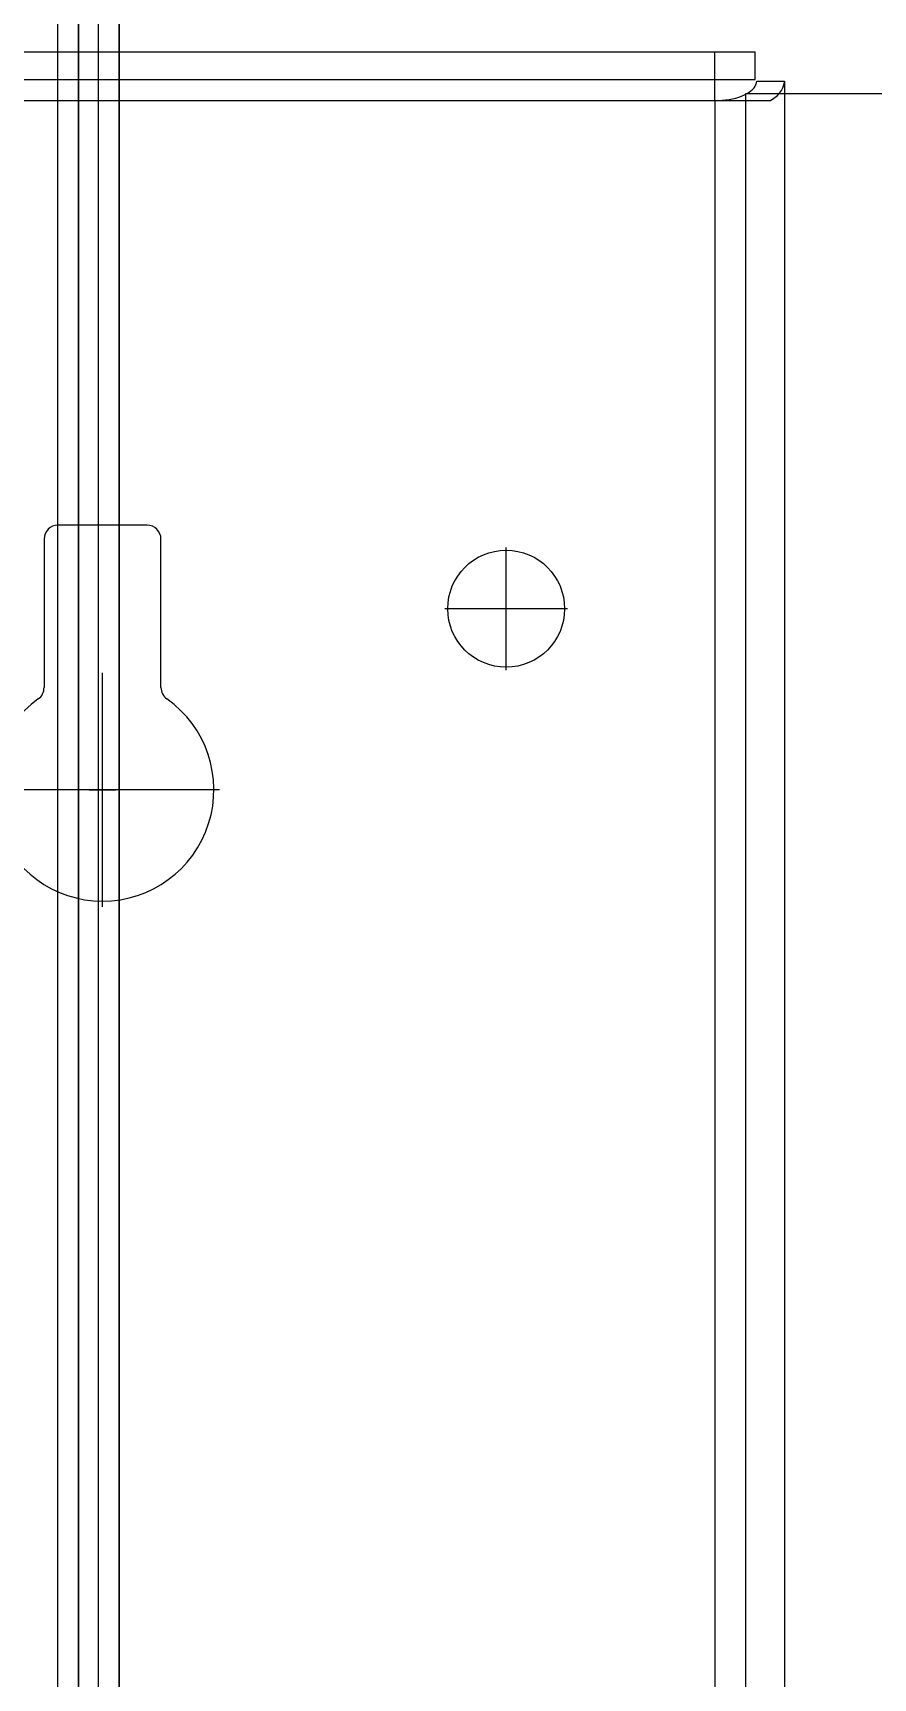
# Model space of a CAD drawing. Header units: millimetres. Extents: x 0 to 69574, y -5 to 41746.
# Drawn here: x 32785.9 to 32846.2, y 12595.6 to 12713.8 of the extents above; entities that cross this region are included whole.
import ezdxf

# ---------------------------------------------------------------- set-up
doc = ezdxf.new("R2010")
doc.units = ezdxf.units.MM
doc.layers.add('! NO PLOT !', color=7, linetype='Continuous', true_color=0xff75dd, plot=False)
doc.layers.add('000-PI-Oprema', color=30, linetype='Continuous', lineweight=5)
doc.layers.add('000-PI-ORMAR', color=2, linetype='Continuous')

# ---------------------------------------------------------------- blocks, each defined once
blk = doc.blocks.new('poveznica montaznih ploca 2100mm')
at = {"layer": '! NO PLOT !'}
for p, q in [((59474.64, 55744.27), (59568.44, 55744.27)), ((59565.54, 55740.77), (59565.54, 55744.27)), ((59568.44, 55742.27), (59568.44, 55744.27)), ((59477.54, 55742.27), (59565.54, 55742.27)), ((59565.54, 55742.27), (59568.44, 55742.27)), ((59568.54, 55742.17), (59570.54, 55742.17)), ((59570.54, 55742.17), (59570.54, 53847.74)), ((59477.54, 55740.77), (59565.54, 55740.77)), ((59565.54, 55740.77), (59569.54, 55740.77)), ((59565.54, 55740.77), (59565.54, 53837.74)), ((59524.74, 55710.27), (59518.34, 55710.27)), ((59517.34, 55709.27), (59517.34, 55698.61)), ((59525.74, 55698.61), (59525.74, 55709.27)), ((59550.54, 55699.86), (59550.54, 55708.68)), ((59554.95, 55704.27), (59546.13, 55704.27)), ((59521.54, 55682.87), (59521.54, 55699.67)), ((59529.94, 55691.27), (59513.14, 55691.27))]:
    blk.add_line(p, q, dxfattribs=at)
at = {"layer": '! NO PLOT !', "ltscale": 0.25}
blk.add_line((59520.58, 55691.27), (59522.49, 55691.27), dxfattribs=at)
at = {"layer": '! NO PLOT !'}
for points in [[(59565.54, 55740.77), (59565.8, 55740.77), (59566.06, 55740.79), (59566.31, 55740.81), (59566.56, 55740.85), (59566.8, 55740.9), (59567.04, 55740.95), (59567.26, 55741.02), (59567.46, 55741.09), (59567.66, 55741.18), (59567.83, 55741.27), (59567.99, 55741.36), (59568.13, 55741.47), (59568.25, 55741.57), (59568.36, 55741.69), (59568.43, 55741.8), (59568.49, 55741.92), (59568.52, 55742.04), (59568.54, 55742.17)], [(59569.54, 55740.77), (59569.78, 55740.93), (59570, 55741.11), (59570.18, 55741.3), (59570.32, 55741.49), (59570.43, 55741.69), (59570.5, 55741.89), (59570.53, 55742.09), (59570.54, 55742.17)]]:
    blk.add_lwpolyline(points, dxfattribs=at)
blk.add_circle((59550.54, 55704.27), 4.2, dxfattribs=at)
for centre, radius, start, end in [((59518.34, 55709.27), 1, 90, 180), ((59524.74, 55709.27), 1, 0, 90), ((59516.34, 55698.61), 1, 305.2944, 0), ((59526.74, 55698.61), 1, 180, 234.7056), ((59521.54, 55691.27), 8, 125.2944, 54.7056)]:
    blk.add_arc(centre, radius, start, end, dxfattribs=at)
blk = doc.blocks.new('800mm bez ploce')
at = {"layer": '000-PI-ORMAR'}
for p, q in [((47920.01, 47274.57), (47920.01, 45290.07)), ((47921.51, 47274.57), (47921.51, 45290.07)), ((47921.52, 45290.07), (47921.52, 47274.57))]:
    blk.add_line(p, q, dxfattribs=at)

msp = doc.modelspace()

# ---------------------------------------------------------------- linework, layer by layer
at = {"layer": '000-PI-ORMAR'}
for p, q in [((32790.552, 12761.404), (32790.552, 10776.904)), ((32792.052, 12761.404), (32792.052, 10776.904)), ((32792.064, 10776.904), (32792.064, 12761.404)), ((32837.052, 12709.404), (33136.052, 12709.404)), ((32837.052, 12709.404), (32837.052, 10819.404))]:
    msp.add_line(p, q, dxfattribs=at)

# ---------------------------------------------------------------- block references
at = {"layer": '! NO PLOT !'}
msp.add_blockref('poveznica montaznih ploca 2100mm', (-26730.675, -43031.862), dxfattribs=at)
at = {"layer": '000-PI-Oprema', "ltscale": 0.25}
msp.add_blockref('800mm bez ploce', (-15132.372, -34513.162), dxfattribs=at)

doc.saveas('drawing.dxf')
